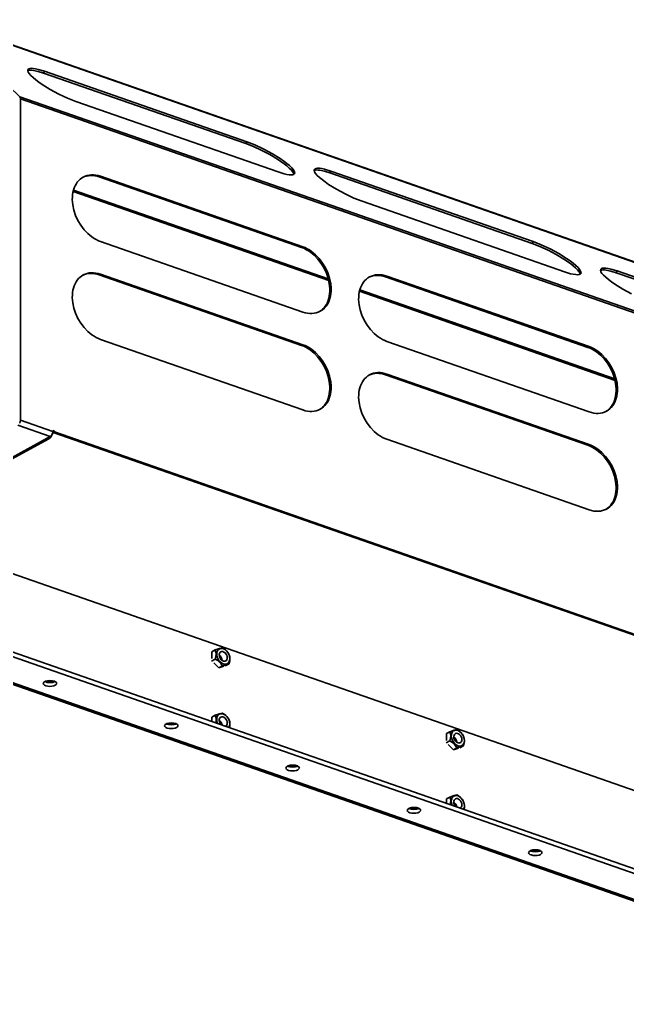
# Model space of a CAD drawing. Header units: millimetres. Extents: x 0 to 594, y 0 to 420.
# Drawn here: x 60.9 to 119.5, y 200.8 to 296.4 of the extents above; entities that cross this region are included whole.
import ezdxf

# ---------------------------------------------------------------- set-up
doc = ezdxf.new("R2010")
doc.units = ezdxf.units.MM

msp = doc.modelspace()

# ---------------------------------------------------------------- linework, layer by layer
at = {"color": 1, "lineweight": 35}
for p, q in [((171.051, 255.29), (53.139, 296.394)), ((53.189, 296.364), (60.854, 288.972)), ((53.189, 296.364), (171.1, 255.259)), ((61.648, 291.59), (61.631, 291.487)), ((61.631, 291.488), (61.724, 291.522)), ((61.71, 291.655), (61.648, 291.59)), ((61.816, 291.696), (61.71, 291.655)), ((61.724, 291.522), (61.848, 291.538)), ((61.964, 291.713), (61.816, 291.696)), ((61.848, 291.538), (62.002, 291.536)), ((62.152, 291.704), (61.964, 291.713)), ((62.002, 291.536), (62.184, 291.515)), ((62.377, 291.671), (62.152, 291.704)), ((62.184, 291.515), (62.625, 291.419)), ((62.636, 291.613), (62.377, 291.671)), ((63.242, 291.429), (62.636, 291.613)), ((61.631, 291.487), (61.672, 291.356)), ((61.672, 291.356), (61.771, 291.2)), ((61.771, 291.2), (61.925, 291.021)), ((61.925, 291.021), (62.131, 290.822)), ((62.131, 290.822), (62.386, 290.607)), ((62.386, 290.607), (62.685, 290.381)), ((62.625, 291.419), (63.152, 291.255)), ((63.242, 291.429), (63.152, 291.255)), ((63.152, 291.255), (82.673, 284.45)), ((82.764, 284.624), (63.242, 291.429)), ((62.685, 290.381), (63.023, 290.147)), ((63.023, 290.147), (63.788, 289.674)), ((63.788, 289.674), (64.624, 289.223)), ((60.854, 288.972), (60.905, 288.886)), ((60.854, 288.972), (178.765, 247.868)), ((60.905, 288.886), (60.923, 288.762)), ((60.923, 288.762), (60.923, 257.764)), ((60.923, 288.762), (178.835, 247.657)), ((64.624, 289.223), (65.469, 288.828)), ((65.469, 288.828), (66.262, 288.517)), ((66.262, 288.517), (85.784, 281.712)), ((82.764, 284.624), (82.673, 284.45)), ((82.673, 284.45), (83.415, 284.161)), ((83.556, 284.313), (82.764, 284.624)), ((83.415, 284.161), (84.206, 283.797)), ((84.402, 283.918), (83.556, 284.313)), ((85.238, 283.467), (84.402, 283.918)), ((84.206, 283.797), (84.996, 283.38)), ((84.996, 283.38), (85.733, 282.937)), ((86.003, 282.994), (85.238, 283.467)), ((85.733, 282.937), (86.369, 282.499)), ((86.34, 282.76), (86.003, 282.994)), ((86.639, 282.533), (86.34, 282.76)), ((86.369, 282.499), (86.635, 282.29)), ((86.635, 282.29), (86.862, 282.093)), ((86.895, 282.319), (86.639, 282.533)), ((86.862, 282.093), (87.045, 281.91)), ((87.101, 282.12), (86.895, 282.319)), ((87.255, 281.941), (87.101, 282.12)), ((89.29, 281.953), (89.274, 281.851)), ((89.353, 282.018), (89.29, 281.953)), ((89.459, 282.06), (89.353, 282.018)), ((89.607, 282.076), (89.459, 282.06)), ((89.795, 282.068), (89.607, 282.076)), ((90.02, 282.035), (89.795, 282.068)), ((90.279, 281.977), (90.02, 282.035)), ((90.885, 281.793), (90.279, 281.977)), ((66.666, 281.001), (66.527, 280.865)), ((66.817, 281.119), (66.666, 281.001)), ((66.98, 281.22), (66.817, 281.119)), ((66.918, 281.184), (67.097, 281.26)), ((67.163, 281.306), (66.98, 281.22)), ((67.097, 281.26), (67.284, 281.316)), ((67.357, 281.371), (67.163, 281.306)), ((67.284, 281.316), (67.48, 281.353)), ((67.559, 281.414), (67.357, 281.371)), ((67.48, 281.353), (67.682, 281.368)), ((67.769, 281.435), (67.559, 281.414)), ((67.682, 281.368), (67.889, 281.364)), ((67.985, 281.434), (67.769, 281.435)), ((67.889, 281.364), (68.1, 281.339)), ((68.206, 281.41), (67.985, 281.434)), ((68.1, 281.339), (68.314, 281.293)), ((68.429, 281.364), (68.206, 281.41)), ((68.314, 281.293), (68.529, 281.228)), ((68.654, 281.296), (68.429, 281.364)), ((68.654, 281.296), (68.529, 281.228)), ((68.529, 281.228), (88.051, 274.423)), ((88.176, 274.491), (68.654, 281.296)), ((85.784, 281.712), (86.389, 281.527)), ((86.389, 281.527), (86.648, 281.47)), ((86.648, 281.47), (86.874, 281.437)), ((86.874, 281.437), (87.062, 281.428)), ((87.045, 281.91), (87.181, 281.745)), ((87.062, 281.428), (87.21, 281.445)), ((87.181, 281.745), (87.268, 281.601)), ((87.21, 281.445), (87.316, 281.486)), ((87.354, 281.785), (87.255, 281.941)), ((87.268, 281.601), (87.305, 281.479)), ((87.316, 281.486), (87.378, 281.551)), ((87.395, 281.654), (87.354, 281.785)), ((87.378, 281.551), (87.395, 281.654)), ((89.273, 281.852), (89.367, 281.886)), ((89.274, 281.851), (89.315, 281.72)), ((89.315, 281.72), (89.413, 281.563)), ((89.367, 281.886), (89.491, 281.902)), ((89.413, 281.563), (89.567, 281.384)), ((89.491, 281.902), (89.645, 281.899)), ((89.567, 281.384), (89.774, 281.185)), ((89.645, 281.899), (89.827, 281.879)), ((89.774, 281.185), (90.029, 280.971)), ((89.827, 281.879), (90.268, 281.783)), ((90.268, 281.783), (90.794, 281.619)), ((90.885, 281.793), (90.794, 281.619)), ((90.794, 281.619), (110.316, 274.814)), ((110.406, 274.987), (90.885, 281.793)), ((66.104, 280.17), (66.036, 279.962)), ((66.188, 280.365), (66.104, 280.17)), ((66.287, 280.546), (66.188, 280.365)), ((66.4, 280.714), (66.287, 280.546)), ((66.527, 280.865), (66.4, 280.714)), ((90.029, 280.971), (90.328, 280.745)), ((90.328, 280.745), (90.666, 280.511)), ((90.666, 280.511), (91.431, 280.038)), ((91.431, 280.038), (92.267, 279.587)), ((65.926, 279.28), (65.921, 279.038)), ((65.946, 279.516), (65.926, 279.28)), ((65.983, 279.744), (65.946, 279.516)), ((66.036, 279.962), (65.983, 279.744)), ((90.676, 271.233), (66.003, 279.835)), ((90.639, 271.383), (66.035, 279.96)), ((92.267, 279.587), (93.112, 279.191)), ((93.112, 279.191), (93.905, 278.881)), ((65.921, 279.038), (65.962, 278.537)), ((65.962, 278.537), (66.068, 278.028)), ((93.905, 278.881), (113.426, 272.075)), ((66.068, 278.028), (66.236, 277.521)), ((66.236, 277.521), (66.462, 277.029)), ((66.462, 277.029), (66.74, 276.564)), ((66.74, 276.564), (67.065, 276.137)), ((67.065, 276.137), (67.427, 275.758)), ((67.427, 275.758), (67.82, 275.437)), ((67.82, 275.437), (68.024, 275.3)), ((68.024, 275.3), (68.232, 275.181)), ((68.232, 275.181), (68.442, 275.079)), ((68.442, 275.079), (68.654, 274.996)), ((68.654, 274.996), (88.176, 268.19)), ((88.176, 274.491), (88.051, 274.423)), ((88.051, 274.423), (88.26, 274.341)), ((88.387, 274.408), (88.176, 274.491)), ((88.26, 274.341), (88.468, 274.24)), ((88.598, 274.306), (88.387, 274.408)), ((88.806, 274.186), (88.598, 274.306)), ((110.406, 274.987), (110.316, 274.814)), ((110.316, 274.814), (111.057, 274.525)), ((111.199, 274.677), (110.406, 274.987)), ((111.057, 274.525), (111.849, 274.16)), ((112.045, 274.281), (111.199, 274.677)), ((88.468, 274.24), (88.674, 274.123)), ((88.674, 274.123), (88.876, 273.988)), ((89.01, 274.05), (88.806, 274.186)), ((88.876, 273.988), (89.264, 273.672)), ((89.402, 273.728), (89.01, 274.05)), ((89.264, 273.672), (89.624, 273.3)), ((89.765, 273.349), (89.402, 273.728)), ((90.089, 272.923), (89.765, 273.349)), ((111.849, 274.16), (112.639, 273.743)), ((112.881, 273.83), (112.045, 274.281)), ((112.639, 273.743), (113.375, 273.301)), ((113.645, 273.357), (112.881, 273.83)), ((113.983, 273.123), (113.645, 273.357)), ((89.624, 273.3), (89.947, 272.881)), ((89.947, 272.881), (90.225, 272.423)), ((90.368, 272.458), (90.089, 272.923)), ((90.225, 272.423), (90.453, 271.939)), ((90.594, 271.966), (90.368, 272.458)), ((113.375, 273.301), (114.011, 272.863)), ((114.282, 272.897), (113.983, 273.123)), ((114.011, 272.863), (114.278, 272.654)), ((114.278, 272.654), (114.505, 272.456)), ((114.537, 272.683), (114.282, 272.897)), ((114.505, 272.456), (114.688, 272.274)), ((114.744, 272.484), (114.537, 272.683)), ((114.898, 272.305), (114.744, 272.484)), ((117.101, 272.423), (116.995, 272.382)), ((117.249, 272.44), (117.101, 272.423)), ((117.437, 272.431), (117.249, 272.44)), ((117.663, 272.398), (117.437, 272.431)), ((117.922, 272.341), (117.663, 272.398)), ((66.666, 271.55), (66.527, 271.415)), ((66.817, 271.669), (66.666, 271.55)), ((66.98, 271.769), (66.817, 271.669)), ((66.918, 271.734), (67.097, 271.81)), ((67.163, 271.855), (66.98, 271.769)), ((67.097, 271.81), (67.284, 271.866)), ((67.357, 271.92), (67.163, 271.855)), ((67.284, 271.866), (67.48, 271.902)), ((67.559, 271.963), (67.357, 271.92)), ((67.48, 271.902), (67.682, 271.918)), ((67.769, 271.984), (67.559, 271.963)), ((67.682, 271.918), (67.889, 271.913)), ((67.985, 271.983), (67.769, 271.984)), ((67.889, 271.913), (68.1, 271.888)), ((68.206, 271.959), (67.985, 271.983)), ((68.1, 271.888), (68.314, 271.843)), ((68.429, 271.913), (68.206, 271.959)), ((68.314, 271.843), (68.529, 271.778)), ((68.654, 271.846), (68.429, 271.913)), ((68.654, 271.846), (68.529, 271.778)), ((68.529, 271.778), (88.051, 264.972)), ((88.176, 265.04), (68.654, 271.846)), ((90.453, 271.939), (90.624, 271.438)), ((90.762, 271.459), (90.594, 271.966)), ((90.624, 271.438), (90.734, 270.935)), ((90.867, 270.949), (90.762, 271.459)), ((94.46, 271.483), (94.309, 271.365)), ((94.623, 271.583), (94.46, 271.483)), ((94.561, 271.548), (94.74, 271.624)), ((94.806, 271.67), (94.623, 271.583)), ((94.74, 271.624), (94.927, 271.68)), ((95, 271.735), (94.806, 271.67)), ((94.927, 271.68), (95.123, 271.716)), ((95.202, 271.778), (95, 271.735)), ((95.123, 271.716), (95.325, 271.732)), ((95.412, 271.799), (95.202, 271.778)), ((95.325, 271.732), (95.532, 271.727)), ((95.628, 271.797), (95.412, 271.799)), ((95.532, 271.727), (95.743, 271.702)), ((95.848, 271.773), (95.628, 271.797)), ((95.743, 271.702), (95.957, 271.657)), ((96.072, 271.728), (95.848, 271.773)), ((95.957, 271.657), (96.172, 271.592)), ((96.297, 271.66), (96.072, 271.728)), ((96.297, 271.66), (96.172, 271.592)), ((96.172, 271.592), (115.694, 264.786)), ((115.818, 264.854), (96.297, 271.66)), ((113.426, 272.075), (114.032, 271.891)), ((114.032, 271.891), (114.291, 271.833)), ((114.291, 271.833), (114.517, 271.8)), ((114.517, 271.8), (114.705, 271.792)), ((114.688, 272.274), (114.824, 272.109)), ((114.705, 271.792), (114.853, 271.808)), ((114.824, 272.109), (114.911, 271.964)), ((114.853, 271.808), (114.959, 271.85)), ((114.996, 272.148), (114.898, 272.305)), ((114.911, 271.964), (114.947, 271.843)), ((114.959, 271.85), (115.021, 271.915)), ((115.038, 272.017), (114.996, 272.148)), ((115.021, 271.915), (115.038, 272.017)), ((116.933, 272.317), (116.916, 272.214)), ((116.916, 272.215), (117.009, 272.249)), ((116.916, 272.214), (116.958, 272.083)), ((116.995, 272.382), (116.933, 272.317)), ((116.958, 272.083), (117.056, 271.927)), ((117.009, 272.249), (117.134, 272.265)), ((117.056, 271.927), (117.21, 271.748)), ((117.134, 272.265), (117.288, 272.263)), ((117.21, 271.748), (117.417, 271.549)), ((117.288, 272.263), (117.47, 272.242)), ((117.417, 271.549), (117.672, 271.335)), ((117.47, 272.242), (117.91, 272.147)), ((117.91, 272.147), (118.437, 271.983)), ((118.528, 272.156), (117.922, 272.341)), ((118.528, 272.156), (118.437, 271.983)), ((118.437, 271.983), (137.959, 265.177)), ((138.049, 265.351), (118.528, 272.156)), ((66.036, 270.512), (65.983, 270.293)), ((66.104, 270.719), (66.036, 270.512)), ((66.188, 270.914), (66.104, 270.719)), ((66.287, 271.096), (66.188, 270.914)), ((66.4, 271.263), (66.287, 271.096)), ((66.527, 271.415), (66.4, 271.263)), ((90.734, 270.935), (90.782, 270.438)), ((90.908, 270.449), (90.867, 270.949)), ((93.747, 270.533), (93.679, 270.326)), ((93.831, 270.728), (93.747, 270.533)), ((93.93, 270.91), (93.831, 270.728)), ((94.043, 271.077), (93.93, 270.91)), ((94.169, 271.229), (94.043, 271.077)), ((94.309, 271.365), (94.169, 271.229)), ((117.672, 271.335), (117.971, 271.108)), ((117.971, 271.108), (118.309, 270.874)), ((118.309, 270.874), (119.073, 270.401)), ((65.926, 269.83), (65.921, 269.587)), ((65.921, 269.587), (65.962, 269.087)), ((65.946, 270.066), (65.926, 269.83)), ((65.983, 270.293), (65.946, 270.066)), ((90.733, 269.735), (90.685, 269.516)), ((90.725, 269.317), (90.794, 269.524)), ((90.765, 269.962), (90.733, 269.735)), ((90.782, 270.197), (90.765, 269.962)), ((90.782, 270.438), (90.782, 270.197)), ((90.794, 269.524), (90.847, 269.743)), ((90.847, 269.743), (90.884, 269.97)), ((90.884, 269.97), (90.904, 270.206)), ((90.904, 270.206), (90.908, 270.449)), ((93.568, 269.644), (93.564, 269.401)), ((93.589, 269.88), (93.568, 269.644)), ((93.626, 270.108), (93.589, 269.88)), ((93.679, 270.326), (93.626, 270.108)), ((118.319, 261.597), (93.645, 270.198)), ((118.282, 261.746), (93.678, 270.323)), ((119.073, 270.401), (119.909, 269.95)), ((65.962, 269.087), (66.068, 268.577)), ((66.068, 268.577), (66.236, 268.07)), ((90.222, 268.603), (90.089, 268.463)), ((90.164, 268.486), (90.303, 268.621)), ((90.343, 268.758), (90.222, 268.603)), ((90.303, 268.621), (90.43, 268.773)), ((90.45, 268.928), (90.343, 268.758)), ((90.43, 268.773), (90.543, 268.94)), ((90.543, 269.112), (90.45, 268.928)), ((90.622, 269.308), (90.543, 269.112)), ((90.543, 268.94), (90.641, 269.122)), ((90.685, 269.516), (90.622, 269.308)), ((90.641, 269.122), (90.725, 269.317)), ((93.564, 269.401), (93.605, 268.901)), ((93.605, 268.901), (93.711, 268.391)), ((66.236, 268.07), (66.462, 267.578)), ((88.176, 268.19), (88.401, 268.123)), ((88.401, 268.123), (88.624, 268.077)), ((88.624, 268.077), (88.845, 268.053)), ((88.845, 268.053), (89.06, 268.052)), ((89.06, 268.052), (89.27, 268.073)), ((89.27, 268.073), (89.473, 268.116)), ((89.473, 268.116), (89.666, 268.181)), ((89.666, 268.181), (89.85, 268.267)), ((89.943, 268.34), (89.787, 268.234)), ((89.85, 268.267), (90.012, 268.367)), ((90.089, 268.463), (89.943, 268.34)), ((90.012, 268.367), (90.164, 268.486)), ((93.711, 268.391), (93.879, 267.884)), ((93.879, 267.884), (94.104, 267.393)), ((66.462, 267.578), (66.74, 267.113)), ((66.74, 267.113), (67.065, 266.687)), ((67.065, 266.687), (67.427, 266.308)), ((94.104, 267.393), (94.383, 266.928)), ((94.383, 266.928), (94.707, 266.501)), ((67.427, 266.308), (67.82, 265.986)), ((67.82, 265.986), (68.024, 265.85)), ((68.024, 265.85), (68.232, 265.73)), ((68.232, 265.73), (68.442, 265.628)), ((94.707, 266.501), (95.07, 266.122)), ((95.07, 266.122), (95.462, 265.801)), ((95.462, 265.801), (95.666, 265.664)), ((68.442, 265.628), (68.654, 265.545)), ((68.654, 265.545), (88.176, 258.74)), ((88.176, 265.04), (88.051, 264.972)), ((88.051, 264.972), (88.26, 264.89)), ((88.387, 264.957), (88.176, 265.04)), ((88.26, 264.89), (88.468, 264.79)), ((88.598, 264.855), (88.387, 264.957)), ((88.468, 264.79), (88.674, 264.672)), ((88.806, 264.736), (88.598, 264.855)), ((95.666, 265.664), (95.874, 265.544)), ((95.874, 265.544), (96.085, 265.443)), ((96.085, 265.443), (96.297, 265.359)), ((96.297, 265.359), (115.818, 258.554)), ((115.818, 264.854), (115.694, 264.786)), ((115.694, 264.786), (115.903, 264.704)), ((116.03, 264.771), (115.818, 264.854)), ((116.241, 264.669), (116.03, 264.771)), ((88.674, 264.672), (88.876, 264.538)), ((89.01, 264.599), (88.806, 264.736)), ((88.876, 264.538), (89.264, 264.222)), ((89.402, 264.278), (89.01, 264.599)), ((89.264, 264.222), (89.624, 263.85)), ((89.765, 263.899), (89.402, 264.278)), ((89.624, 263.85), (89.947, 263.43)), ((90.089, 263.472), (89.765, 263.899)), ((115.903, 264.704), (116.111, 264.604)), ((116.111, 264.604), (116.317, 264.486)), ((116.449, 264.55), (116.241, 264.669)), ((116.317, 264.486), (116.519, 264.352)), ((116.653, 264.413), (116.449, 264.55)), ((116.519, 264.352), (116.907, 264.036)), ((117.045, 264.092), (116.653, 264.413)), ((116.907, 264.036), (117.267, 263.664)), ((117.408, 263.713), (117.045, 264.092)), ((89.947, 263.43), (90.225, 262.972)), ((90.368, 263.007), (90.089, 263.472)), ((90.225, 262.972), (90.453, 262.488)), ((90.594, 262.515), (90.368, 263.007)), ((117.267, 263.664), (117.59, 263.244)), ((117.732, 263.286), (117.408, 263.713)), ((117.59, 263.244), (117.868, 262.787)), ((118.011, 262.821), (117.732, 263.286)), ((90.453, 262.488), (90.624, 261.988)), ((90.762, 262.008), (90.594, 262.515)), ((90.624, 261.988), (90.734, 261.484)), ((90.867, 261.499), (90.762, 262.008)), ((94.309, 261.914), (94.169, 261.778)), ((94.46, 262.032), (94.309, 261.914)), ((94.623, 262.133), (94.46, 262.032)), ((94.561, 262.097), (94.74, 262.173)), ((94.806, 262.219), (94.623, 262.133)), ((94.74, 262.173), (94.927, 262.229)), ((95, 262.284), (94.806, 262.219)), ((94.927, 262.229), (95.123, 262.266)), ((95.202, 262.327), (95, 262.284)), ((95.123, 262.266), (95.325, 262.281)), ((95.412, 262.348), (95.202, 262.327)), ((95.325, 262.281), (95.532, 262.277)), ((95.628, 262.347), (95.412, 262.348)), ((95.532, 262.277), (95.743, 262.252)), ((95.848, 262.323), (95.628, 262.347)), ((95.743, 262.252), (95.957, 262.206)), ((96.072, 262.277), (95.848, 262.323)), ((95.957, 262.206), (96.172, 262.141)), ((96.297, 262.209), (96.072, 262.277)), ((96.297, 262.209), (96.172, 262.141)), ((96.172, 262.141), (115.694, 255.336)), ((115.818, 255.404), (96.297, 262.209)), ((117.868, 262.787), (118.095, 262.302)), ((118.237, 262.329), (118.011, 262.821)), ((118.095, 262.302), (118.266, 261.802)), ((118.404, 261.823), (118.237, 262.329)), ((90.734, 261.484), (90.782, 260.988)), ((90.782, 260.988), (90.782, 260.746)), ((90.908, 260.998), (90.867, 261.499)), ((90.904, 260.756), (90.908, 260.998)), ((93.747, 261.082), (93.679, 260.875)), ((93.831, 261.278), (93.747, 261.082)), ((93.93, 261.459), (93.831, 261.278)), ((94.043, 261.627), (93.93, 261.459)), ((94.169, 261.778), (94.043, 261.627)), ((118.266, 261.802), (118.377, 261.298)), ((118.377, 261.298), (118.425, 260.802)), ((118.51, 261.313), (118.404, 261.823)), ((118.551, 260.813), (118.51, 261.313)), ((90.685, 260.066), (90.622, 259.858)), ((90.733, 260.284), (90.685, 260.066)), ((90.725, 259.866), (90.794, 260.074)), ((90.765, 260.511), (90.733, 260.284)), ((90.782, 260.746), (90.765, 260.511)), ((90.794, 260.074), (90.847, 260.292)), ((90.847, 260.292), (90.884, 260.52)), ((90.884, 260.52), (90.904, 260.756)), ((93.568, 260.193), (93.564, 259.951)), ((93.589, 260.429), (93.568, 260.193)), ((93.626, 260.657), (93.589, 260.429)), ((93.679, 260.875), (93.626, 260.657)), ((118.376, 260.098), (118.328, 259.88)), ((118.408, 260.326), (118.376, 260.098)), ((118.424, 260.561), (118.408, 260.326)), ((118.425, 260.802), (118.424, 260.561)), ((118.437, 259.888), (118.49, 260.106)), ((118.49, 260.106), (118.526, 260.334)), ((118.526, 260.334), (118.547, 260.57)), ((118.547, 260.57), (118.551, 260.813)), ((90.089, 259.012), (89.943, 258.889)), ((90.012, 258.917), (90.164, 259.035)), ((90.222, 259.152), (90.089, 259.012)), ((90.164, 259.035), (90.303, 259.171)), ((90.343, 259.307), (90.222, 259.152)), ((90.303, 259.171), (90.43, 259.322)), ((90.45, 259.477), (90.343, 259.307)), ((90.43, 259.322), (90.543, 259.49)), ((90.543, 259.661), (90.45, 259.477)), ((90.622, 259.858), (90.543, 259.661)), ((90.543, 259.49), (90.641, 259.671)), ((90.641, 259.671), (90.725, 259.866)), ((93.564, 259.951), (93.605, 259.45)), ((93.605, 259.45), (93.711, 258.941)), ((117.986, 259.122), (117.865, 258.966)), ((117.946, 258.985), (118.072, 259.137)), ((118.093, 259.292), (117.986, 259.122)), ((118.072, 259.137), (118.185, 259.304)), ((118.186, 259.475), (118.093, 259.292)), ((118.185, 259.304), (118.284, 259.486)), ((118.265, 259.672), (118.186, 259.475)), ((118.328, 259.88), (118.265, 259.672)), ((118.284, 259.486), (118.368, 259.681)), ((118.368, 259.681), (118.437, 259.888)), ((88.176, 258.74), (88.401, 258.672)), ((88.401, 258.672), (88.624, 258.626)), ((88.624, 258.626), (88.845, 258.602)), ((88.845, 258.602), (89.06, 258.601)), ((89.06, 258.601), (89.27, 258.622)), ((89.27, 258.622), (89.473, 258.665)), ((89.473, 258.665), (89.666, 258.73)), ((89.666, 258.73), (89.85, 258.816)), ((89.943, 258.889), (89.787, 258.784)), ((89.85, 258.816), (90.012, 258.917)), ((93.711, 258.941), (93.879, 258.434)), ((93.879, 258.434), (94.104, 257.942)), ((115.818, 258.554), (116.043, 258.486)), ((116.043, 258.486), (116.267, 258.44)), ((116.267, 258.44), (116.487, 258.417)), ((116.487, 258.417), (116.703, 258.415)), ((116.703, 258.415), (116.913, 258.436)), ((116.913, 258.436), (117.115, 258.479)), ((117.115, 258.479), (117.309, 258.544)), ((117.309, 258.544), (117.493, 258.631)), ((117.586, 258.704), (117.429, 258.598)), ((117.493, 258.631), (117.655, 258.731)), ((117.732, 258.827), (117.586, 258.704)), ((117.655, 258.731), (117.806, 258.849)), ((117.865, 258.966), (117.732, 258.827)), ((117.806, 258.849), (117.946, 258.985)), ((60.674, 257.267), (63.797, 256.179)), ((60.904, 257.615), (60.85, 257.469)), ((60.923, 257.764), (60.904, 257.615)), ((60.923, 257.764), (64.047, 256.675)), ((94.104, 257.942), (94.383, 257.477)), ((94.383, 257.477), (94.707, 257.05)), ((60.986, 254.647), (63.797, 256.179)), ((63.879, 256.173), (63.78, 256.053)), ((63.797, 256.179), (63.893, 256.258)), ((63.96, 256.323), (63.879, 256.173)), ((63.893, 256.258), (63.974, 256.38)), ((64.017, 256.488), (63.96, 256.323)), ((63.974, 256.38), (64.028, 256.527)), ((64.028, 256.527), (64.047, 256.675)), ((64.046, 256.653), (64.078, 256.642)), ((64.203, 256.71), (64.047, 256.765)), ((64.047, 256.765), (64.047, 256.675)), ((64.078, 256.642), (64.203, 256.71)), ((64.078, 256.642), (64.078, 256.552)), ((64.078, 256.552), (64.203, 256.62)), ((64.078, 256.552), (175.43, 217.734)), ((64.203, 256.62), (64.203, 256.71)), ((64.203, 256.62), (175.555, 217.802)), ((94.707, 257.05), (95.07, 256.671)), ((95.07, 256.671), (95.462, 256.35)), ((95.462, 256.35), (95.666, 256.213)), ((95.666, 256.213), (95.874, 256.094)), ((63.516, 256.025), (52.459, 250.003)), ((63.672, 255.971), (52.615, 249.948)), ((63.672, 255.971), (63.516, 256.025)), ((63.78, 256.053), (63.672, 255.971)), ((95.874, 256.094), (96.085, 255.992)), ((96.085, 255.992), (96.297, 255.909)), ((96.297, 255.909), (115.818, 249.103)), ((115.818, 255.404), (115.694, 255.336)), ((115.694, 255.336), (115.903, 255.254)), ((116.03, 255.321), (115.818, 255.404)), ((115.903, 255.254), (116.111, 255.153)), ((116.241, 255.219), (116.03, 255.321)), ((116.449, 255.099), (116.241, 255.219)), ((60.849, 254.586), (60.986, 254.647)), ((116.111, 255.153), (116.317, 255.036)), ((116.317, 255.036), (116.519, 254.901)), ((116.653, 254.962), (116.449, 255.099)), ((116.519, 254.901), (116.907, 254.585)), ((117.045, 254.641), (116.653, 254.962)), ((116.907, 254.585), (117.267, 254.213)), ((117.408, 254.262), (117.045, 254.641)), ((117.732, 253.835), (117.408, 254.262)), ((117.267, 254.213), (117.59, 253.793)), ((117.59, 253.793), (117.868, 253.336)), ((118.011, 253.37), (117.732, 253.835)), ((117.868, 253.336), (118.095, 252.851)), ((118.237, 252.879), (118.011, 253.37)), ((118.095, 252.851), (118.266, 252.351)), ((118.404, 252.372), (118.237, 252.879)), ((118.266, 252.351), (118.377, 251.847)), ((118.51, 251.862), (118.404, 252.372)), ((118.377, 251.847), (118.425, 251.351)), ((118.551, 251.362), (118.51, 251.862)), ((118.328, 250.429), (118.265, 250.221)), ((118.376, 250.648), (118.328, 250.429)), ((118.368, 250.23), (118.437, 250.437)), ((118.408, 250.875), (118.376, 250.648)), ((118.424, 251.11), (118.408, 250.875)), ((118.425, 251.351), (118.424, 251.11)), ((118.437, 250.437), (118.49, 250.655)), ((118.49, 250.655), (118.526, 250.883)), ((118.526, 250.883), (118.547, 251.119)), ((118.547, 251.119), (118.551, 251.362)), ((117.865, 249.516), (117.732, 249.376)), ((117.806, 249.399), (117.946, 249.534)), ((117.986, 249.671), (117.865, 249.516)), ((117.946, 249.534), (118.072, 249.686)), ((118.093, 249.841), (117.986, 249.671)), ((118.072, 249.686), (118.185, 249.853)), ((118.186, 250.025), (118.093, 249.841)), ((118.185, 249.853), (118.284, 250.035)), ((118.265, 250.221), (118.186, 250.025)), ((118.284, 250.035), (118.368, 250.23)), ((115.818, 249.103), (116.043, 249.036)), ((116.043, 249.036), (116.267, 248.99)), ((116.267, 248.99), (116.487, 248.966)), ((116.487, 248.966), (116.703, 248.965)), ((116.703, 248.965), (116.913, 248.985)), ((116.913, 248.985), (117.115, 249.029)), ((117.115, 249.029), (117.309, 249.094)), ((117.309, 249.094), (117.493, 249.18)), ((117.586, 249.253), (117.429, 249.147)), ((117.493, 249.18), (117.655, 249.28)), ((117.732, 249.376), (117.586, 249.253)), ((117.655, 249.28), (117.806, 249.399)), ((147.1, 212.626), (47.234, 247.44)), ((153.472, 202.394), (35.561, 243.499)), ((32.42, 241.923), (150.332, 200.819)), ((150.661, 200.863), (32.75, 241.967)), ((150.224, 203.977), (39.243, 242.665)), ((79.728, 235.581), (79.407, 235.406)), ((79.407, 234.748), (79.407, 235.406)), ((80.142, 235.731), (79.728, 235.581)), ((79.728, 235.581), (79.791, 235.382)), ((79.791, 235.382), (79.81, 235.184)), ((79.81, 235.184), (79.791, 234.965)), ((79.868, 235.106), (79.87, 235.283)), ((79.87, 235.283), (79.909, 235.441)), ((79.909, 235.441), (79.983, 235.571)), ((79.983, 235.571), (80.087, 235.665)), ((80.087, 235.665), (80.216, 235.718)), ((80.111, 235.158), (80.128, 235.238)), ((80.122, 234.979), (80.111, 235.158)), ((80.128, 235.238), (80.159, 235.307)), ((80.392, 235.792), (80.142, 235.731)), ((80.159, 235.307), (80.203, 235.364)), ((80.203, 235.364), (80.259, 235.405)), ((80.216, 235.718), (80.361, 235.727)), ((80.259, 235.405), (80.353, 235.434)), ((80.353, 235.434), (80.459, 235.428)), ((80.361, 235.727), (80.514, 235.69)), ((80.57, 235.688), (80.392, 235.792)), ((80.459, 235.428), (80.567, 235.385)), ((80.514, 235.69), (80.667, 235.611)), ((80.567, 235.385), (80.67, 235.31)), ((80.713, 235.585), (80.57, 235.688)), ((80.667, 235.611), (80.809, 235.494)), ((80.67, 235.31), (80.76, 235.209)), ((80.829, 235.475), (80.713, 235.585)), ((80.76, 235.209), (80.83, 235.089)), ((80.809, 235.494), (80.933, 235.346)), ((80.928, 235.353), (80.829, 235.475)), ((80.93, 235.349), (80.928, 235.353)), ((80.933, 235.346), (80.928, 235.353)), ((80.933, 235.346), (81.053, 235.126)), ((81.053, 235.126), (81.113, 234.929)), ((81.053, 235.126), (81.062, 235.103)), ((79.728, 234.698), (79.366, 234.5)), ((80.07, 233.849), (79.576, 234.351)), ((79.791, 234.965), (79.728, 234.698)), ((79.728, 234.698), (79.966, 234.554)), ((79.904, 234.921), (79.868, 235.106)), ((79.974, 234.739), (79.904, 234.921)), ((79.966, 234.554), (80.142, 234.406)), ((80.075, 234.57), (79.974, 234.739)), ((80.202, 234.424), (80.075, 234.57)), ((80.108, 235.088), (80.218, 234.989)), ((80.19, 234.798), (80.122, 234.979)), ((80.142, 234.406), (80.28, 234.236)), ((80.305, 234.643), (80.19, 234.798)), ((80.345, 234.31), (80.202, 234.424)), ((80.218, 234.989), (80.307, 234.862)), ((80.28, 234.236), (80.392, 234.025)), ((80.449, 234.537), (80.305, 234.643)), ((80.307, 234.862), (80.366, 234.718)), ((80.498, 234.236), (80.345, 234.31)), ((80.366, 234.718), (80.389, 234.572)), ((80.392, 234.025), (80.806, 234.175)), ((80.526, 234.507), (80.449, 234.537)), ((80.661, 234.203), (80.498, 234.236)), ((80.601, 234.496), (80.526, 234.507)), ((80.673, 234.503), (80.601, 234.496)), ((80.812, 234.222), (80.661, 234.203)), ((80.737, 234.527), (80.673, 234.503)), ((81.056, 234.235), (80.693, 234.038)), ((80.801, 234.576), (80.737, 234.527)), ((80.849, 234.646), (80.801, 234.576)), ((80.806, 234.175), (81.056, 234.235)), ((80.943, 234.291), (80.812, 234.222)), ((80.83, 235.089), (80.874, 234.959)), ((80.879, 234.732), (80.849, 234.646)), ((80.874, 234.959), (80.889, 234.83)), ((80.889, 234.83), (80.879, 234.732)), ((81.044, 234.404), (80.943, 234.291)), ((81.108, 234.556), (81.044, 234.404)), ((81.056, 234.235), (81.118, 234.498)), ((81.062, 235.103), (81.058, 235.114)), ((81.121, 234.908), (81.062, 235.103)), ((81.132, 234.735), (81.108, 234.556)), ((81.113, 234.929), (81.132, 234.735)), ((81.118, 234.498), (81.138, 234.714)), ((81.138, 234.714), (81.121, 234.908)), ((80.392, 234.025), (80.07, 233.849)), ((80.565, 234.006), (80.07, 233.849)), ((63.128, 232.41), (63.116, 232.355)), ((63.116, 232.355), (63.146, 232.269)), ((63.165, 232.463), (63.128, 232.41)), ((63.146, 232.269), (63.235, 232.191)), ((63.225, 232.512), (63.165, 232.463)), ((63.306, 232.555), (63.225, 232.512)), ((63.367, 232.492), (63.268, 232.537)), ((63.517, 232.617), (63.306, 232.555)), ((63.358, 232.575), (63.53, 232.509)), ((63.488, 232.457), (63.367, 232.492)), ((63.766, 232.429), (63.488, 232.457)), ((63.766, 232.638), (63.517, 232.617)), ((63.53, 232.509), (63.751, 232.484)), ((63.751, 232.484), (63.976, 232.504)), ((64.014, 232.617), (63.766, 232.638)), ((64.044, 232.457), (63.766, 232.429)), ((63.976, 232.504), (64.156, 232.565)), ((64.225, 232.555), (64.014, 232.617)), ((64.164, 232.492), (64.044, 232.457)), ((64.156, 232.565), (64.174, 232.575)), ((64.264, 232.537), (64.164, 232.492)), ((64.306, 232.512), (64.225, 232.555)), ((64.273, 232.178), (64.379, 232.261)), ((64.366, 232.463), (64.306, 232.512)), ((64.403, 232.41), (64.366, 232.463)), ((64.379, 232.261), (64.407, 232.307)), ((64.416, 232.355), (64.403, 232.41)), ((64.407, 232.307), (64.416, 232.355)), ((63.235, 232.191), (63.375, 232.129)), ((63.375, 232.129), (63.551, 232.088)), ((63.551, 232.088), (63.747, 232.072)), ((63.747, 232.072), (63.945, 232.083)), ((63.945, 232.083), (64.126, 232.119)), ((64.126, 232.119), (64.273, 232.178)), ((80.142, 229.431), (79.728, 229.281)), ((80.099, 229.372), (80.193, 229.412)), ((80.392, 229.491), (80.142, 229.431)), ((80.193, 229.412), (80.297, 229.428)), ((80.297, 229.428), (80.408, 229.42)), ((80.57, 229.388), (80.392, 229.491)), ((80.408, 229.42), (80.522, 229.387)), ((80.522, 229.387), (80.635, 229.331)), ((80.713, 229.284), (80.57, 229.388)), ((74.938, 228.429), (74.878, 228.38)), ((75.019, 228.472), (74.938, 228.429)), ((75.08, 228.408), (74.981, 228.454)), ((75.23, 228.533), (75.019, 228.472)), ((75.071, 228.492), (75.243, 228.426)), ((75.479, 228.555), (75.23, 228.533)), ((75.243, 228.426), (75.464, 228.4)), ((75.728, 228.533), (75.479, 228.555)), ((75.689, 228.42), (75.869, 228.482)), ((75.938, 228.472), (75.728, 228.533)), ((75.869, 228.482), (75.887, 228.492)), ((75.977, 228.454), (75.877, 228.408)), ((76.019, 228.429), (75.938, 228.472)), ((76.079, 228.38), (76.019, 228.429)), ((79.728, 229.281), (79.407, 229.106)), ((79.407, 228.664), (79.407, 229.106)), ((79.728, 229.281), (79.786, 229.106)), ((79.803, 228.75), (79.766, 228.539)), ((79.786, 229.106), (79.809, 228.934)), ((79.809, 228.934), (79.803, 228.75)), ((79.865, 228.878), (79.874, 229.006)), ((79.876, 228.744), (79.865, 228.878)), ((79.874, 229.006), (79.903, 229.123)), ((79.908, 228.607), (79.876, 228.744)), ((79.903, 229.123), (79.951, 229.225)), ((79.958, 228.471), (79.908, 228.607)), ((79.951, 229.225), (80.017, 229.308)), ((80.017, 229.308), (80.099, 229.372)), ((80.108, 228.778), (80.115, 228.884)), ((80.108, 228.787), (80.209, 228.699)), ((80.124, 228.666), (80.108, 228.778)), ((80.115, 228.884), (80.143, 228.977)), ((80.162, 228.554), (80.124, 228.666)), ((80.143, 228.977), (80.192, 229.052)), ((80.219, 228.448), (80.162, 228.554)), ((80.192, 229.052), (80.259, 229.105)), ((80.209, 228.699), (80.293, 228.585)), ((80.292, 228.355), (80.219, 228.448)), ((80.259, 229.105), (80.353, 229.134)), ((80.293, 228.585), (80.354, 228.457)), ((80.353, 229.134), (80.459, 229.127)), ((80.354, 228.457), (80.385, 228.323)), ((80.459, 229.127), (80.567, 229.085)), ((80.567, 229.085), (80.67, 229.01)), ((80.635, 229.331), (80.743, 229.254)), ((80.67, 229.01), (80.76, 228.908)), ((80.829, 229.175), (80.713, 229.284)), ((80.743, 229.254), (80.844, 229.157)), ((80.76, 228.908), (80.83, 228.788)), ((80.928, 229.053), (80.829, 229.175)), ((80.83, 228.788), (80.874, 228.658)), ((80.844, 229.157), (80.933, 229.045)), ((80.879, 228.431), (80.849, 228.345)), ((80.874, 228.658), (80.889, 228.529)), ((80.889, 228.529), (80.879, 228.431)), ((80.93, 229.049), (80.928, 229.053)), ((80.933, 229.045), (80.928, 229.053)), ((80.933, 229.045), (81.053, 228.825)), ((81.053, 228.825), (81.114, 228.625)), ((81.053, 228.825), (81.062, 228.802)), ((81.062, 228.802), (81.058, 228.814)), ((81.116, 228.632), (81.062, 228.802)), ((81.132, 228.428), (81.106, 228.247)), ((81.114, 228.625), (81.132, 228.428)), ((81.137, 228.464), (81.116, 228.632)), ((81.13, 228.283), (81.137, 228.464)), ((74.841, 228.327), (74.829, 228.272)), ((74.829, 228.272), (74.859, 228.186)), ((74.878, 228.38), (74.841, 228.327)), ((74.859, 228.186), (74.949, 228.108)), ((74.949, 228.108), (75.088, 228.045)), ((75.201, 228.374), (75.08, 228.408)), ((75.088, 228.045), (75.264, 228.004)), ((75.479, 228.346), (75.201, 228.374)), ((75.264, 228.004), (75.46, 227.989)), ((75.46, 227.989), (75.658, 227.999)), ((75.464, 228.4), (75.689, 228.42)), ((75.757, 228.374), (75.479, 228.346)), ((75.658, 227.999), (75.839, 228.036)), ((75.877, 228.408), (75.757, 228.374)), ((75.839, 228.036), (75.986, 228.095)), ((75.986, 228.095), (76.092, 228.178)), ((76.116, 228.327), (76.079, 228.38)), ((76.092, 228.178), (76.12, 228.224)), ((76.129, 228.272), (76.116, 228.327)), ((76.12, 228.224), (76.129, 228.272)), ((80.737, 228.226), (80.704, 228.211)), ((80.801, 228.276), (80.737, 228.226)), ((80.849, 228.345), (80.801, 228.276)), ((81.106, 228.247), (81.038, 228.095)), ((81.093, 228.076), (81.13, 228.283)), ((102.373, 227.687), (102.052, 227.512)), ((102.052, 226.853), (102.052, 227.512)), ((102.787, 227.837), (102.373, 227.687)), ((102.373, 227.687), (102.436, 227.488)), ((102.436, 227.488), (102.456, 227.29)), ((102.515, 227.389), (102.555, 227.547)), ((102.555, 227.547), (102.628, 227.677)), ((102.628, 227.677), (102.733, 227.771)), ((102.733, 227.771), (102.861, 227.824)), ((103.037, 227.897), (102.787, 227.837)), ((102.804, 227.413), (102.849, 227.47)), ((102.849, 227.47), (102.904, 227.511)), ((102.861, 227.824), (103.006, 227.833)), ((102.904, 227.511), (102.998, 227.54)), ((102.998, 227.54), (103.104, 227.533)), ((103.006, 227.833), (103.16, 227.796)), ((103.216, 227.794), (103.037, 227.897)), ((103.104, 227.533), (103.212, 227.491)), ((103.16, 227.796), (103.312, 227.717)), ((103.212, 227.491), (103.315, 227.416)), ((103.358, 227.691), (103.216, 227.794)), ((103.312, 227.717), (103.454, 227.6)), ((103.475, 227.581), (103.358, 227.691)), ((103.454, 227.6), (103.578, 227.451)), ((103.573, 227.459), (103.475, 227.581)), ((102.373, 226.804), (102.011, 226.606)), ((102.436, 227.071), (102.373, 226.804)), ((102.373, 226.804), (102.611, 226.66)), ((102.456, 227.29), (102.436, 227.071)), ((102.513, 227.212), (102.515, 227.389)), ((102.549, 227.027), (102.513, 227.212)), ((102.619, 226.844), (102.549, 227.027)), ((102.611, 226.66), (102.787, 226.512)), ((102.72, 226.675), (102.619, 226.844)), ((102.847, 226.53), (102.72, 226.675)), ((102.753, 227.193), (102.863, 227.095)), ((102.756, 227.263), (102.773, 227.343)), ((102.767, 227.084), (102.756, 227.263)), ((102.835, 226.904), (102.767, 227.084)), ((102.773, 227.343), (102.804, 227.413)), ((102.95, 226.748), (102.835, 226.904)), ((102.991, 226.416), (102.847, 226.53)), ((102.863, 227.095), (102.952, 226.968)), ((103.094, 226.642), (102.95, 226.748)), ((102.952, 226.968), (103.011, 226.824)), ((103.011, 226.824), (103.034, 226.678)), ((103.171, 226.613), (103.094, 226.642)), ((103.246, 226.602), (103.171, 226.613)), ((103.318, 226.608), (103.246, 226.602)), ((103.315, 227.416), (103.405, 227.315)), ((103.383, 226.633), (103.318, 226.608)), ((103.446, 226.682), (103.383, 226.633)), ((103.405, 227.315), (103.475, 227.194)), ((103.494, 226.751), (103.446, 226.682)), ((103.475, 227.194), (103.519, 227.065)), ((103.524, 226.837), (103.494, 226.751)), ((103.519, 227.065), (103.534, 226.936)), ((103.534, 226.936), (103.524, 226.837)), ((103.576, 227.455), (103.573, 227.459)), ((103.578, 227.451), (103.573, 227.459)), ((103.578, 227.451), (103.698, 227.231)), ((103.753, 226.662), (103.689, 226.51)), ((103.698, 227.231), (103.758, 227.035)), ((103.698, 227.231), (103.708, 227.208)), ((103.701, 226.341), (103.763, 226.603)), ((103.708, 227.208), (103.703, 227.22)), ((103.766, 227.014), (103.708, 227.208)), ((103.777, 226.84), (103.753, 226.662)), ((103.758, 227.035), (103.777, 226.84)), ((103.763, 226.603), (103.783, 226.819)), ((103.783, 226.819), (103.766, 227.014)), ((102.715, 225.955), (102.221, 226.457)), ((103.037, 226.13), (102.715, 225.955)), ((103.21, 226.112), (102.715, 225.955)), ((102.787, 226.512), (102.925, 226.342)), ((102.925, 226.342), (103.037, 226.13)), ((103.143, 226.341), (102.991, 226.416)), ((103.037, 226.13), (103.451, 226.28)), ((103.306, 226.309), (103.143, 226.341)), ((103.458, 226.328), (103.306, 226.309)), ((103.701, 226.341), (103.339, 226.143)), ((103.451, 226.28), (103.701, 226.341)), ((103.588, 226.396), (103.458, 226.328)), ((103.689, 226.51), (103.588, 226.396)), ((86.554, 224.244), (86.542, 224.188)), ((86.542, 224.188), (86.572, 224.102)), ((86.591, 224.297), (86.554, 224.244)), ((86.572, 224.102), (86.662, 224.025)), ((86.651, 224.346), (86.591, 224.297)), ((86.732, 224.389), (86.651, 224.346)), ((86.662, 224.025), (86.801, 223.962)), ((86.793, 224.325), (86.694, 224.37)), ((86.943, 224.45), (86.732, 224.389)), ((86.784, 224.409), (86.956, 224.343)), ((86.914, 224.291), (86.793, 224.325)), ((86.801, 223.962), (86.977, 223.921)), ((87.192, 224.263), (86.914, 224.291)), ((87.192, 224.472), (86.943, 224.45)), ((86.956, 224.343), (87.177, 224.317)), ((86.977, 223.921), (87.173, 223.905)), ((87.173, 223.905), (87.371, 223.916)), ((87.177, 224.317), (87.402, 224.337)), ((87.441, 224.45), (87.192, 224.472)), ((87.47, 224.291), (87.192, 224.263)), ((87.371, 223.916), (87.552, 223.953)), ((87.402, 224.337), (87.582, 224.399)), ((87.651, 224.389), (87.441, 224.45)), ((87.59, 224.325), (87.47, 224.291)), ((87.552, 223.953), (87.699, 224.011)), ((87.582, 224.399), (87.6, 224.409)), ((87.69, 224.37), (87.59, 224.325)), ((87.732, 224.346), (87.651, 224.389)), ((87.699, 224.011), (87.805, 224.095)), ((87.792, 224.297), (87.732, 224.346)), ((87.829, 224.244), (87.792, 224.297)), ((87.805, 224.095), (87.833, 224.141)), ((87.842, 224.188), (87.829, 224.244)), ((87.833, 224.141), (87.842, 224.188)), ((102.373, 221.387), (102.052, 221.211)), ((102.052, 220.77), (102.052, 221.211)), ((102.787, 221.536), (102.373, 221.387)), ((102.373, 221.387), (102.431, 221.212)), ((102.448, 220.856), (102.411, 220.644)), ((102.431, 221.212), (102.454, 221.04)), ((102.454, 221.04), (102.448, 220.856)), ((102.51, 220.984), (102.519, 221.112)), ((102.521, 220.85), (102.51, 220.984)), ((102.519, 221.112), (102.548, 221.228)), ((102.553, 220.712), (102.521, 220.85)), ((102.548, 221.228), (102.596, 221.33)), ((102.596, 221.33), (102.662, 221.414)), ((102.662, 221.414), (102.744, 221.477)), ((102.744, 221.477), (102.838, 221.518)), ((102.753, 220.884), (102.76, 220.99)), ((102.753, 220.893), (102.854, 220.804)), ((102.77, 220.772), (102.753, 220.884)), ((102.76, 220.99), (102.788, 221.083)), ((103.037, 221.597), (102.787, 221.536)), ((102.788, 221.083), (102.838, 221.158)), ((102.838, 221.518), (102.942, 221.534)), ((102.838, 221.158), (102.904, 221.21)), ((102.854, 220.804), (102.939, 220.691)), ((102.904, 221.21), (102.998, 221.24)), ((102.942, 221.534), (103.053, 221.526)), ((102.998, 221.24), (103.104, 221.233)), ((103.216, 221.494), (103.037, 221.597)), ((103.053, 221.526), (103.167, 221.493)), ((103.104, 221.233), (103.212, 221.19)), ((103.167, 221.493), (103.28, 221.437)), ((103.212, 221.19), (103.315, 221.115)), ((103.358, 221.39), (103.216, 221.494)), ((103.28, 221.437), (103.388, 221.36)), ((103.315, 221.115), (103.405, 221.014)), ((103.475, 221.281), (103.358, 221.39)), ((103.388, 221.36), (103.489, 221.263)), ((103.405, 221.014), (103.475, 220.894)), ((103.573, 221.159), (103.475, 221.281)), ((103.475, 220.894), (103.519, 220.764)), ((103.489, 221.263), (103.578, 221.151)), ((103.576, 221.155), (103.573, 221.159)), ((103.578, 221.151), (103.573, 221.159)), ((103.578, 221.151), (103.698, 220.931)), ((103.698, 220.931), (103.759, 220.731)), ((103.698, 220.931), (103.708, 220.908)), ((103.708, 220.908), (103.703, 220.919)), ((103.761, 220.738), (103.708, 220.908)), ((98.267, 220.16), (98.255, 220.105)), ((98.255, 220.105), (98.285, 220.019)), ((98.304, 220.214), (98.267, 220.16)), ((98.285, 220.019), (98.375, 219.941)), ((98.364, 220.263), (98.304, 220.214)), ((98.445, 220.305), (98.364, 220.263)), ((98.375, 219.941), (98.514, 219.879)), ((98.506, 220.242), (98.407, 220.287)), ((98.656, 220.367), (98.445, 220.305)), ((98.497, 220.326), (98.669, 220.26)), ((98.627, 220.208), (98.506, 220.242)), ((98.514, 219.879), (98.69, 219.838)), ((98.905, 220.179), (98.627, 220.208)), ((98.905, 220.388), (98.656, 220.367)), ((98.669, 220.26), (98.89, 220.234)), ((98.69, 219.838), (98.886, 219.822)), ((98.886, 219.822), (99.084, 219.833)), ((98.89, 220.234), (99.115, 220.254)), ((99.154, 220.367), (98.905, 220.388)), ((99.183, 220.208), (98.905, 220.179)), ((99.084, 219.833), (99.265, 219.869)), ((99.115, 220.254), (99.295, 220.316)), ((99.364, 220.305), (99.154, 220.367)), ((99.303, 220.242), (99.183, 220.208)), ((99.265, 219.869), (99.412, 219.928)), ((99.295, 220.316), (99.313, 220.326)), ((99.403, 220.287), (99.303, 220.242)), ((99.445, 220.263), (99.364, 220.305)), ((99.412, 219.928), (99.518, 220.011)), ((99.505, 220.214), (99.445, 220.263)), ((99.542, 220.16), (99.505, 220.214)), ((99.518, 220.011), (99.546, 220.058)), ((99.555, 220.105), (99.542, 220.16)), ((99.546, 220.058), (99.555, 220.105)), ((102.603, 220.577), (102.553, 220.712)), ((102.807, 220.66), (102.77, 220.772)), ((102.864, 220.554), (102.807, 220.66)), ((102.937, 220.461), (102.864, 220.554)), ((102.939, 220.691), (102.999, 220.562)), ((102.999, 220.562), (103.03, 220.429)), ((103.383, 220.332), (103.349, 220.317)), ((103.446, 220.382), (103.383, 220.332)), ((103.494, 220.451), (103.446, 220.382)), ((103.524, 220.537), (103.494, 220.451)), ((103.519, 220.764), (103.534, 220.635)), ((103.534, 220.635), (103.524, 220.537)), ((103.751, 220.353), (103.683, 220.201)), ((103.738, 220.182), (103.775, 220.389)), ((103.777, 220.533), (103.751, 220.353)), ((103.759, 220.731), (103.777, 220.533)), ((103.782, 220.57), (103.761, 220.738)), ((103.775, 220.389), (103.782, 220.57)), ((109.98, 216.077), (109.968, 216.022)), ((109.968, 216.022), (109.999, 215.936)), ((110.017, 216.13), (109.98, 216.077)), ((110.077, 216.179), (110.017, 216.13)), ((110.158, 216.222), (110.077, 216.179)), ((110.219, 216.159), (110.12, 216.204)), ((110.369, 216.284), (110.158, 216.222)), ((110.21, 216.242), (110.382, 216.176)), ((110.34, 216.125), (110.219, 216.159)), ((110.618, 216.096), (110.34, 216.125)), ((110.618, 216.305), (110.369, 216.284)), ((110.382, 216.176), (110.603, 216.151)), ((110.603, 216.151), (110.828, 216.171)), ((110.867, 216.284), (110.618, 216.305)), ((110.896, 216.125), (110.618, 216.096)), ((110.828, 216.171), (111.008, 216.232)), ((111.077, 216.222), (110.867, 216.284)), ((111.016, 216.159), (110.896, 216.125)), ((111.008, 216.232), (111.026, 216.242)), ((111.116, 216.204), (111.016, 216.159)), ((111.158, 216.179), (111.077, 216.222)), ((111.218, 216.13), (111.158, 216.179)), ((111.255, 216.077), (111.218, 216.13)), ((111.268, 216.022), (111.255, 216.077)), ((111.259, 215.974), (111.268, 216.022)), ((109.999, 215.936), (110.088, 215.858)), ((110.088, 215.858), (110.227, 215.796)), ((110.227, 215.796), (110.403, 215.755)), ((110.403, 215.755), (110.599, 215.739)), ((110.599, 215.739), (110.797, 215.75)), ((110.797, 215.75), (110.978, 215.786)), ((110.978, 215.786), (111.125, 215.845)), ((111.125, 215.845), (111.231, 215.928)), ((111.231, 215.928), (111.259, 215.974))]:
    msp.add_line(p, q, dxfattribs=at)

doc.saveas('drawing.dxf')
